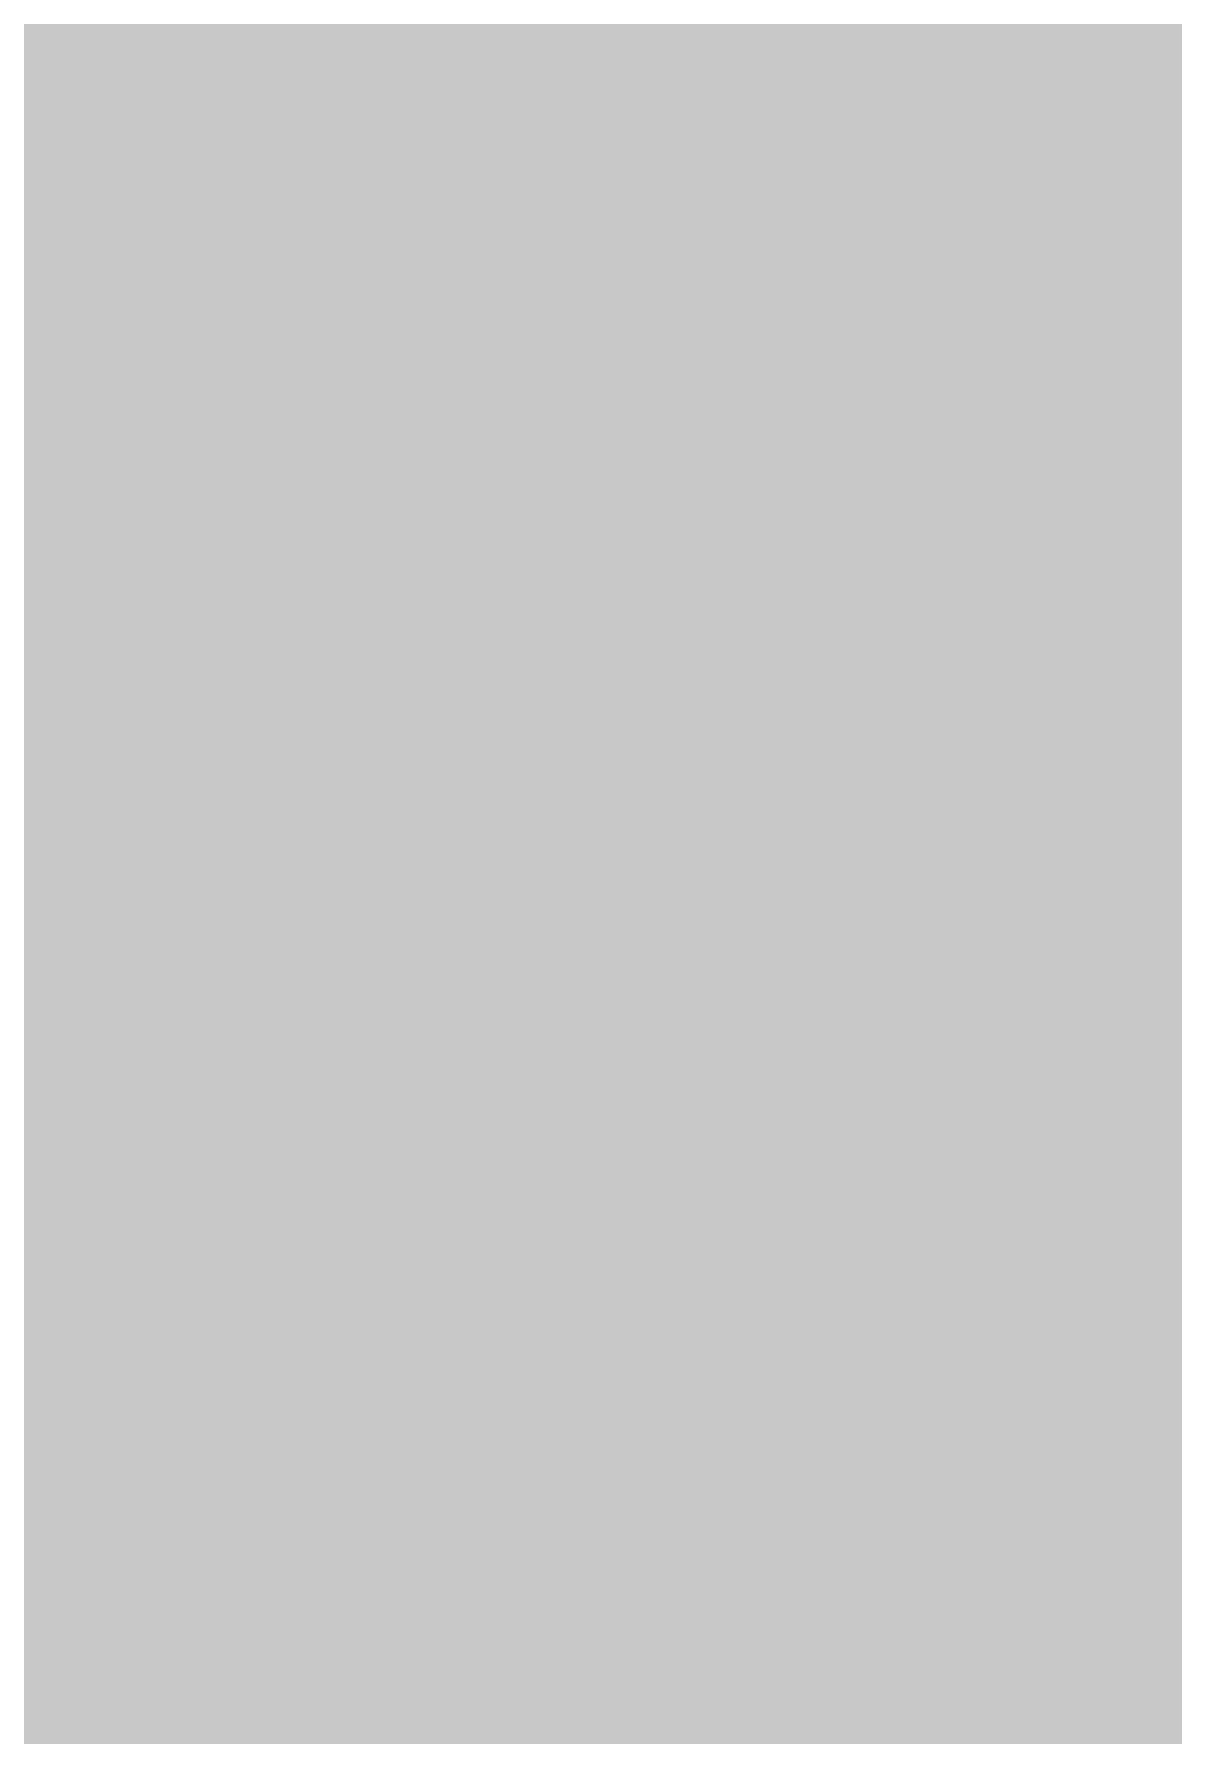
# Model space of a CAD drawing. Header units: inches. Extents: x -21 to 344, y -3 to 240.
# Drawn here: x 81.96 to 85.61, y 25.6 to 31.05 of the extents above; entities that cross this region are included whole.
import ezdxf

# ---------------------------------------------------------------- set-up
doc = ezdxf.new("R2010")
doc.units = ezdxf.units.IN
for name, color, linetype in [('Bottom Component Center', 56, 'Continuous'), ('Bottom Designator', 56, 'Continuous'), ('Bottom Layer', 5, 'Continuous'), ('Bottom Overlay', 54, 'Continuous'), ('Bottom Paste', 16, 'Continuous'), ('Bottom Solder', 6, 'Continuous'), ('Top Component Center', 76, 'Continuous'), ('Top Designator', 56, 'Continuous'), ('Top Layer', 1, 'Continuous'), ('Top Overlay', 2, 'Continuous')]:
    doc.layers.add(name, color=color, linetype=linetype)
doc.styles.add('Arial', font='', dxfattribs={"height": 0.2})
doc.styles.get('Arial').set_extended_font_data('Arial')

# ---------------------------------------------------------------- blocks, each defined once
blk = doc.blocks.new('LHI_878_16')
at = {"layer": 'Top Component Center'}
for points in [[(-4.6, -5.1, 0.1, 0.1, 0), (-4.6, 4.6, 0.1, 0.1, 0)], [(-4.6, -5.1, 0.1, 0.1, 0), (4.6, -5.1, 0.1, 0.1, 0)]]:
    blk.add_lwpolyline(points, format="xyseb", dxfattribs=at)
blk.add_lwpolyline([(-4.625, -5.1, 0.05, 0.05, 1), (-4.575, -5.1, 0.05, 0.05, 1)], format="xyseb", close=True, dxfattribs=at)
blk.add_lwpolyline([(-4.625, -5.1, 0.05, 0.05, 1), (-4.575, -5.1, 0.05, 0.05, 1)], format="xyseb", close=True, dxfattribs=at)
at = {"layer": 'Top Designator'}
for points in [[(-4.6, -5.1, 0.1, 0.1, 0), (-4.6, 4.6, 0.1, 0.1, 0)], [(-4.6, -5.1, 0.1, 0.1, 0), (4.6, -5.1, 0.1, 0.1, 0)]]:
    blk.add_lwpolyline(points, format="xyseb", dxfattribs=at)
blk.add_lwpolyline([(-4.625, -5.1, 0.05, 0.05, 1), (-4.575, -5.1, 0.05, 0.05, 1)], format="xyseb", close=True, dxfattribs=at)
blk.add_lwpolyline([(-4.625, -5.1, 0.05, 0.05, 1), (-4.575, -5.1, 0.05, 0.05, 1)], format="xyseb", close=True, dxfattribs=at)
at = {"layer": 'Top Overlay'}
for points in [[(4.6, 0, 0.2, 0.2, 1), (-4.6, 0, 0.2, 0.2, 1)], [(-4.65, 0, 0.1, 0.1, 1), (-4.55, 0, 0.1, 0.1, 1)]]:
    blk.add_lwpolyline(points, format="xyseb", close=True, dxfattribs=at)
blk = doc.blocks.new('CAP_0805_B_92')
at = {"layer": 'Bottom Layer'}
for points in [[(-1.3, 0.65), (-0.6, 0.65), (-0.6, -0.65), (-1.3, -0.65)], [(0.6, 0.65), (1.3, 0.65), (1.3, -0.65), (0.6, -0.65)]]:
    blk.add_hatch(color=5, dxfattribs=at).paths.add_polyline_path(points)
at = {"layer": 'Bottom Paste'}
for points in [[(-1.427, 0.777), (-0.473, 0.777), (-0.473, -0.777), (-1.427, -0.777)], [(0.473, 0.777), (1.427, 0.777), (1.427, -0.777), (0.473, -0.777)]]:
    blk.add_hatch(color=16, dxfattribs=at).paths.add_polyline_path(points)
at = {"layer": 'Bottom Solder'}
for points in [[(-1.35, 0.7), (-0.55, 0.7), (-0.55, -0.7), (-1.35, -0.7)], [(0.55, 0.7), (1.35, 0.7), (1.35, -0.7), (0.55, -0.7)]]:
    blk.add_hatch(color=6, dxfattribs=at).paths.add_polyline_path(points)
at = {"layer": 'Bottom Component Center'}
for points in [[(-1.4, 0.9, 0.1, 0.1, 0), (1.4, 0.9, 0.1, 0.1, 0)], [(-1.4, -0.8, 0.1, 0.1, 0), (-1.4, 0.9, 0.1, 0.1, 0)], [(1.4, -0.8, 0.1, 0.1, 0), (1.4, 0.9, 0.1, 0.1, 0)], [(0, -0.25, 0.1, 0.1, 0), (0, 0.25, 0.1, 0.1, 0)], [(-0.25, 0, 0.1, 0.1, 0), (0.25, 0, 0.1, 0.1, 0)], [(-1.4, -0.8, 0.1, 0.1, 0), (1.4, -0.8, 0.1, 0.1, 0)]]:
    blk.add_lwpolyline(points, format="xyseb", dxfattribs=at)
for points in [[(-1.425, 0.9, 0.05, 0.05, 1), (-1.375, 0.9, 0.05, 0.05, 1)], [(-1.425, 0.9, 0.05, 0.05, 1), (-1.375, 0.9, 0.05, 0.05, 1)], [(1.375, 0.9, 0.05, 0.05, 1), (1.425, 0.9, 0.05, 0.05, 1)], [(1.375, 0.9, 0.05, 0.05, 1), (1.425, 0.9, 0.05, 0.05, 1)], [(-0.025, 0.25, 0.05, 0.05, 1), (0.025, 0.25, 0.05, 0.05, 1)], [(-0.275, 0, 0.05, 0.05, 1), (-0.225, 0, 0.05, 0.05, 1)], [(0.225, 0, 0.05, 0.05, 1), (0.275, 0, 0.05, 0.05, 1)], [(-0.025, -0.25, 0.05, 0.05, 1), (0.025, -0.25, 0.05, 0.05, 1)], [(-1.425, -0.8, 0.05, 0.05, 1), (-1.375, -0.8, 0.05, 0.05, 1)], [(-1.425, -0.8, 0.05, 0.05, 1), (-1.375, -0.8, 0.05, 0.05, 1)], [(1.375, -0.8, 0.05, 0.05, 1), (1.425, -0.8, 0.05, 0.05, 1)], [(1.375, -0.8, 0.05, 0.05, 1), (1.425, -0.8, 0.05, 0.05, 1)]]:
    blk.add_lwpolyline(points, format="xyseb", close=True, dxfattribs=at)
at = {"layer": 'Bottom Designator'}
for points in [[(-1.4, -0.8, 0.1, 0.1, 0), (-1.4, 0.8, 0.1, 0.1, 0)], [(-1.4, 0.8, 0.1, 0.1, 0), (1.4, 0.8, 0.1, 0.1, 0)], [(1.4, -0.8, 0.1, 0.1, 0), (1.4, 0.8, 0.1, 0.1, 0)], [(-1.4, -0.8, 0.1, 0.1, 0), (1.4, -0.8, 0.1, 0.1, 0)]]:
    blk.add_lwpolyline(points, format="xyseb", dxfattribs=at)
for points in [[(-1.425, 0.8, 0.05, 0.05, 1), (-1.375, 0.8, 0.05, 0.05, 1)], [(-1.425, 0.8, 0.05, 0.05, 1), (-1.375, 0.8, 0.05, 0.05, 1)], [(1.375, 0.8, 0.05, 0.05, 1), (1.425, 0.8, 0.05, 0.05, 1)], [(1.375, 0.8, 0.05, 0.05, 1), (1.425, 0.8, 0.05, 0.05, 1)], [(-1.425, -0.8, 0.05, 0.05, 1), (-1.375, -0.8, 0.05, 0.05, 1)], [(-1.425, -0.8, 0.05, 0.05, 1), (-1.375, -0.8, 0.05, 0.05, 1)], [(1.375, -0.8, 0.05, 0.05, 1), (1.425, -0.8, 0.05, 0.05, 1)], [(1.375, -0.8, 0.05, 0.05, 1), (1.425, -0.8, 0.05, 0.05, 1)]]:
    blk.add_lwpolyline(points, format="xyseb", close=True, dxfattribs=at)
at = {"layer": 'Bottom Overlay'}
for points in [[(-0.4, -0.6, 0.1, 0.1, 0), (-0.4, 0.6, 0.1, 0.1, 0)], [(0.4, -0.6, 0.1, 0.1, 0), (0.4, 0.6, 0.1, 0.1, 0)]]:
    blk.add_lwpolyline(points, format="xyseb", dxfattribs=at)
for points in [[(-0.425, 0.6, 0.05, 0.05, 1), (-0.375, 0.6, 0.05, 0.05, 1)], [(0.375, 0.6, 0.05, 0.05, 1), (0.425, 0.6, 0.05, 0.05, 1)], [(-0.425, -0.6, 0.05, 0.05, 1), (-0.375, -0.6, 0.05, 0.05, 1)], [(0.375, -0.6, 0.05, 0.05, 1), (0.425, -0.6, 0.05, 0.05, 1)]]:
    blk.add_lwpolyline(points, format="xyseb", close=True, dxfattribs=at)
at = {"layer": 'Bottom Designator', "style": 'Arial', "text_generation_flag": 2}
blk.add_text('C34', height=0.7, rotation=180, dxfattribs=at).set_placement((-0.85, 0.6))
blk = doc.blocks.new('CAP_0805_B_93')
at = {"layer": 'Bottom Layer'}
for points in [[(-1.3, 0.65), (-0.6, 0.65), (-0.6, -0.65), (-1.3, -0.65)], [(0.6, 0.65), (1.3, 0.65), (1.3, -0.65), (0.6, -0.65)]]:
    blk.add_hatch(color=5, dxfattribs=at).paths.add_polyline_path(points)
at = {"layer": 'Bottom Paste'}
for points in [[(-1.427, 0.777), (-0.473, 0.777), (-0.473, -0.777), (-1.427, -0.777)], [(0.473, 0.777), (1.427, 0.777), (1.427, -0.777), (0.473, -0.777)]]:
    blk.add_hatch(color=16, dxfattribs=at).paths.add_polyline_path(points)
at = {"layer": 'Bottom Solder'}
for points in [[(-1.35, 0.7), (-0.55, 0.7), (-0.55, -0.7), (-1.35, -0.7)], [(0.55, 0.7), (1.35, 0.7), (1.35, -0.7), (0.55, -0.7)]]:
    blk.add_hatch(color=6, dxfattribs=at).paths.add_polyline_path(points)
at = {"layer": 'Bottom Component Center'}
for points in [[(1.4, 0.9, 0.1, 0.1, 0), (-1.4, 0.9, 0.1, 0.1, 0)], [(-1.4, 0.9, 0.1, 0.1, 0), (-1.4, -0.8, 0.1, 0.1, 0)], [(1.4, 0.9, 0.1, 0.1, 0), (1.4, -0.8, 0.1, 0.1, 0)], [(0, 0.25, 0.1, 0.1, 0), (0, -0.25, 0.1, 0.1, 0)], [(0.25, 0, 0.1, 0.1, 0), (-0.25, 0, 0.1, 0.1, 0)], [(1.4, -0.8, 0.1, 0.1, 0), (-1.4, -0.8, 0.1, 0.1, 0)]]:
    blk.add_lwpolyline(points, format="xyseb", dxfattribs=at)
for points in [[(-1.425, 0.9, 0.05, 0.05, 1), (-1.375, 0.9, 0.05, 0.05, 1)], [(-1.425, 0.9, 0.05, 0.05, 1), (-1.375, 0.9, 0.05, 0.05, 1)], [(1.375, 0.9, 0.05, 0.05, 1), (1.425, 0.9, 0.05, 0.05, 1)], [(1.375, 0.9, 0.05, 0.05, 1), (1.425, 0.9, 0.05, 0.05, 1)], [(-0.025, 0.25, 0.05, 0.05, 1), (0.025, 0.25, 0.05, 0.05, 1)], [(-0.275, 0, 0.05, 0.05, 1), (-0.225, 0, 0.05, 0.05, 1)], [(0.225, 0, 0.05, 0.05, 1), (0.275, 0, 0.05, 0.05, 1)], [(-0.025, -0.25, 0.05, 0.05, 1), (0.025, -0.25, 0.05, 0.05, 1)], [(-1.425, -0.8, 0.05, 0.05, 1), (-1.375, -0.8, 0.05, 0.05, 1)], [(-1.425, -0.8, 0.05, 0.05, 1), (-1.375, -0.8, 0.05, 0.05, 1)], [(1.375, -0.8, 0.05, 0.05, 1), (1.425, -0.8, 0.05, 0.05, 1)], [(1.375, -0.8, 0.05, 0.05, 1), (1.425, -0.8, 0.05, 0.05, 1)]]:
    blk.add_lwpolyline(points, format="xyseb", close=True, dxfattribs=at)
at = {"layer": 'Bottom Designator'}
for points in [[(-1.4, 0.8, 0.1, 0.1, 0), (-1.4, -0.8, 0.1, 0.1, 0)], [(1.4, 0.8, 0.1, 0.1, 0), (-1.4, 0.8, 0.1, 0.1, 0)], [(1.4, 0.8, 0.1, 0.1, 0), (1.4, -0.8, 0.1, 0.1, 0)], [(1.4, -0.8, 0.1, 0.1, 0), (-1.4, -0.8, 0.1, 0.1, 0)]]:
    blk.add_lwpolyline(points, format="xyseb", dxfattribs=at)
for points in [[(-1.425, 0.8, 0.05, 0.05, 1), (-1.375, 0.8, 0.05, 0.05, 1)], [(-1.425, 0.8, 0.05, 0.05, 1), (-1.375, 0.8, 0.05, 0.05, 1)], [(1.375, 0.8, 0.05, 0.05, 1), (1.425, 0.8, 0.05, 0.05, 1)], [(1.375, 0.8, 0.05, 0.05, 1), (1.425, 0.8, 0.05, 0.05, 1)], [(-1.425, -0.8, 0.05, 0.05, 1), (-1.375, -0.8, 0.05, 0.05, 1)], [(-1.425, -0.8, 0.05, 0.05, 1), (-1.375, -0.8, 0.05, 0.05, 1)], [(1.375, -0.8, 0.05, 0.05, 1), (1.425, -0.8, 0.05, 0.05, 1)], [(1.375, -0.8, 0.05, 0.05, 1), (1.425, -0.8, 0.05, 0.05, 1)]]:
    blk.add_lwpolyline(points, format="xyseb", close=True, dxfattribs=at)
at = {"layer": 'Bottom Overlay'}
for points in [[(-0.4, 0.6, 0.1, 0.1, 0), (-0.4, -0.6, 0.1, 0.1, 0)], [(0.4, 0.6, 0.1, 0.1, 0), (0.4, -0.6, 0.1, 0.1, 0)]]:
    blk.add_lwpolyline(points, format="xyseb", dxfattribs=at)
for points in [[(-0.425, 0.6, 0.05, 0.05, 1), (-0.375, 0.6, 0.05, 0.05, 1)], [(0.375, 0.6, 0.05, 0.05, 1), (0.425, 0.6, 0.05, 0.05, 1)], [(-0.425, -0.6, 0.05, 0.05, 1), (-0.375, -0.6, 0.05, 0.05, 1)], [(0.375, -0.6, 0.05, 0.05, 1), (0.425, -0.6, 0.05, 0.05, 1)]]:
    blk.add_lwpolyline(points, format="xyseb", close=True, dxfattribs=at)
at = {"layer": 'Bottom Designator', "style": 'Arial', "text_generation_flag": 2}
blk.add_text('C33', height=0.7, rotation=180, dxfattribs=at).set_placement((-0.85, 0.6))

msp = doc.modelspace()

# ---------------------------------------------------------------- hatches: boundary and pattern name
at = {"layer": 'Bottom Layer'}
for points in [[(80.7, 24.2), (83.2, 24.2), (83.6, 24.6), (83.6, 29.2), (83.3, 29.5), (82.4, 29.5), (82.1, 29.2), (82.1, 26), (81.7, 25.6), (80.7, 25.6), (80.5, 25.4), (80.5, 24.4)], [(84.5, 29.5), (84.2, 29.2), (84.2, 25.8), (84.3, 25.7), (85.1, 25.7), (85.2, 25.8), (85.2, 29.2), (84.9, 29.5)]]:
    msp.add_hatch(color=5, dxfattribs=at).paths.add_polyline_path(points)
at = {"layer": 'Top Layer'}
h = msp.add_hatch(color=1, dxfattribs=at)
h.paths.add_polyline_path([(100, 36.4), (100, 9.3), (100, 2.4), (98.4, 0.8), (77.5, 0.8), (76.2, 2.1), (76.2, 36.9), (77.8, 38.5), (97.9, 38.5)])
h.paths.add_polyline_path([(86.3309, 33.6887), (86.3309, 33.0691), (86.9505, 33.0691), (86.9066, 33.2331), (86.8073, 33.4051), (86.6669, 33.5455), (86.495, 33.6447)], flags=0)
h.paths.add_polyline_path([(86.0769, 33.6887), (85.9129, 33.6447), (85.741, 33.5455), (85.6006, 33.4051), (85.5013, 33.2331), (85.4574, 33.0691), (86.0769, 33.0691)], flags=0)
h.paths.add_polyline_path([(89.8853, 33.6199), (89.7068, 33.6199), (89.5344, 33.5737), (89.3799, 33.4845), (89.2537, 33.3583), (89.1644, 33.2037), (89.1183, 33.0313), (89.1183, 32.8529), (89.1644, 32.6805), (89.2537, 32.5259), (89.3799, 32.3997), (89.5344, 32.3105), (89.7068, 32.2643), (89.8853, 32.2643), (90.0577, 32.3105), (90.2122, 32.3997), (90.3384, 32.5259), (90.4277, 32.6805), (90.4739, 32.8529), (90.4739, 33.0313), (90.4277, 33.2037), (90.3384, 33.3583), (90.2122, 33.4845), (90.0577, 33.5737)], flags=0)
h.paths.add_polyline_path([(86.0769, 32.8151), (85.4574, 32.8151), (85.5013, 32.6511), (85.6006, 32.4791), (85.741, 32.3388), (85.9129, 32.2395), (86.0769, 32.1955)], flags=0)
h.paths.add_polyline_path([(86.9505, 32.8151), (86.3309, 32.8151), (86.3309, 32.1955), (86.495, 32.2395), (86.6669, 32.3388), (86.8073, 32.4791), (86.9066, 32.6511)], flags=0)
h.paths.add_polyline_path([(89.8853, 30.0278), (89.7068, 30.0278), (89.5344, 29.9816), (89.3799, 29.8924), (89.2537, 29.7662), (89.1644, 29.6116), (89.1183, 29.4392), (89.1183, 29.2608), (89.1644, 29.0884), (89.2537, 28.9338), (89.3799, 28.8076), (89.5344, 28.7184), (89.7068, 28.6722), (89.8853, 28.6722), (90.0577, 28.7184), (90.2122, 28.8076), (90.3384, 28.9338), (90.4277, 29.0884), (90.4739, 29.2608), (90.4739, 29.4392), (90.4277, 29.6116), (90.3384, 29.7662), (90.2122, 29.8924), (90.0577, 29.9816)], flags=0)
h.paths.add_polyline_path([(87.8278, 25.0028), (86.3722, 25.0028), (86.3722, 23.3972), (86.7245, 23.3972), (86.7245, 23.1944), (86.7244, 23.1939), (86.7244, 22.8715), (86.4395, 22.8715), (86.4395, 21.7285), (87.7603, 21.7285), (87.7603, 22.8715), (87.4754, 22.8715), (87.4754, 23.1935), (87.4755, 23.194), (87.4755, 23.3972), (87.8278, 23.3972)], flags=0)
h.paths.add_polyline_path([(90.3278, 25.0028), (88.8722, 25.0028), (88.8722, 23.3972), (90.3278, 23.3972), (90.3278, 23.8245), (90.7445, 23.8245), (91.0245, 23.5445), (91.0245, 20.0555), (90.6945, 19.7255), (89.754, 19.7255), (89.754, 20.173), (88.945, 20.173), (88.945, 20.427), (89.754, 20.427), (89.754, 20.954), (88.8827, 20.954), (88.8341, 21.0713), (88.9656, 21.2029), (89.047, 21.3247), (89.0756, 21.4684), (89.0756, 21.7285), (89.3605, 21.7285), (89.3605, 22.8715), (88.0397, 22.8715), (88.0397, 21.7285), (88.2704, 21.7285), (88.3021, 21.6015), (88.1445, 21.4438), (79.0683, 21.4438), (78.9246, 21.4152), (78.8028, 21.3338), (77.7345, 20.2655), (77.6531, 20.1437), (77.6245, 20), (77.6245, 13.5809), (77.4249, 13.3813), (77.3, 13.3813), (77.2306, 13.3675), (77.1718, 13.3282), (76.9718, 13.1282), (76.9325, 13.0694), (76.9187, 13), (76.9187, 12.1), (76.9325, 12.0306), (76.9718, 11.9718), (77.0718, 11.8718), (77.0688, 11.7252), (76.9718, 11.6282), (76.9325, 11.5694), (76.9187, 11.5), (76.9187, 11.3247), (76.918, 11.3229), (76.9054, 11.227), (78, 11.227), (78, 10.973), (76.9054, 10.973), (76.918, 10.8771), (76.9187, 10.8753), (76.9187, 10.7), (76.9325, 10.6306), (76.9718, 10.5718), (77.1064, 10.4372), (77.1587, 10.35), (77.1064, 10.2628), (76.9718, 10.1282), (76.9325, 10.0694), (76.9187, 10), (76.9187, 9.2), (76.9325, 9.1306), (76.9718, 9.0718), (77.1718, 8.8718), (77.2241, 8.8369), (77.2308, 8.8316), (77.2525, 8.6987), (77.1953, 8.6547), (77.0706, 8.4923), (76.9922, 8.303), (76.9655, 8.1), (76.9922, 7.897), (77.0706, 7.7077), (77.1953, 7.5453), (77.3577, 7.4206), (77.3749, 7.4135), (77.3749, 7.2865), (77.3577, 7.2794), (77.1953, 7.1547), (77.0706, 6.9923), (76.9922, 6.803), (76.9655, 6.6), (76.9922, 6.397), (77.0706, 6.2077), (77.1953, 6.0453), (77.3577, 5.9206), (77.3749, 5.9135), (77.3749, 5.7865), (77.3577, 5.7794), (77.1953, 5.6547), (77.0706, 5.4923), (76.9922, 5.303), (76.9655, 5.1), (76.9922, 4.897), (77.0706, 4.7077), (77.1953, 4.5453), (77.3577, 4.4206), (77.547, 4.3422), (77.75, 4.3155), (78.25, 4.3155), (78.453, 4.3422), (78.6423, 4.4206), (78.8047, 4.5453), (78.9294, 4.7077), (79.0078, 4.897), (79.0345, 5.1), (79.0078, 5.303), (78.9294, 5.4923), (78.8047, 5.6547), (78.6423, 5.7794), (78.6251, 5.7865), (78.6251, 5.9135), (78.6423, 5.9206), (78.8047, 6.0453), (78.9294, 6.2077), (78.9363, 6.2245), (81.1, 6.2245), (81.2437, 6.2531), (81.3655, 6.3345), (82.0655, 7.0345), (82.1469, 7.1563), (82.1755, 7.3), (82.1755, 13.3645), (82.8933, 14.0822), (82.935, 14.0822), (83.1107, 14.1549), (83.2451, 14.2893), (83.3178, 14.465), (83.3178, 14.655), (83.2451, 14.8306), (83.1107, 14.9651), (82.935, 15.0378), (82.745, 15.0378), (82.5693, 14.9651), (82.4349, 14.8306), (82.3622, 14.655), (82.3622, 14.6133), (81.6928, 13.9439), (81.5755, 13.9925), (81.5755, 15.1445), (82.4555, 16.0245), (86.6844, 16.0245), (86.6844, 15.8285), (88.0052, 15.8285), (88.0052, 16.9715), (86.6844, 16.9715), (86.6844, 16.7755), (82.3, 16.7755), (82.1563, 16.7469), (82.0345, 16.6655), (80.9345, 15.5655), (80.8531, 15.4437), (80.8245, 15.3), (80.8245, 11.4555), (79.3445, 9.9755), (79.1809, 9.9755), (78.9328, 10.2236), (78.9222, 10.255), (78.9192, 10.279), (78.9274, 10.3637), (78.9449, 10.3911), (78.945, 10.3912), (79.195, 10.7245), (79.6, 10.7245), (79.7437, 10.7531), (79.8655, 10.8345), (80.4655, 11.4345), (80.5469, 11.5563), (80.5755, 11.7), (80.5755, 19.5445), (80.9555, 19.9245), (86.3222, 19.9245), (86.3222, 18.7722), (87.7878, 18.7722), (87.7878, 18.9745), (88.2122, 18.9745), (88.2122, 17.8222), (88.5695, 17.8222), (88.5695, 16.9715), (88.2846, 16.9715), (88.2846, 15.8285), (89.6054, 15.8285), (89.6054, 16.9715), (89.3205, 16.9715), (89.3205, 17.8222), (89.6778, 17.8222), (89.6778, 18.9745), (90.85, 18.9745), (90.9937, 19.0031), (91.1155, 19.0845), (91.6655, 19.6345), (91.7469, 19.7563), (91.7755, 19.9), (91.7755, 23.7), (91.7469, 23.8437), (91.6655, 23.9655), (91.1655, 24.4655), (91.0437, 24.5469), (90.9, 24.5755), (90.3278, 24.5755)], flags=0)
h.paths.add_polyline_path([(90.606, 17.7607), (90.606, 17.4305), (90.9362, 17.4305), (90.8852, 17.5538), (90.7293, 17.7097)], flags=0)
h.paths.add_polyline_path([(90.225, 17.7607), (90.1017, 17.7097), (89.9458, 17.5538), (89.8948, 17.4305), (90.225, 17.4305)], flags=0)
h.paths.add_polyline_path([(90.9362, 17.0495), (90.606, 17.0495), (90.606, 16.7193), (90.7293, 16.7703), (90.8852, 16.9262)], flags=0)
h.paths.add_polyline_path([(90.225, 17.0495), (89.8948, 17.0495), (89.9458, 16.9262), (90.1017, 16.7703), (90.225, 16.7193)], flags=0)
h.paths.add_polyline_path([(85.3905, 10.2207), (85.3905, 9.8905), (85.7207, 9.8905), (85.6697, 10.0138), (85.5138, 10.1697)], flags=0)
h.paths.add_polyline_path([(85.0095, 10.2207), (84.8862, 10.1697), (84.7303, 10.0138), (84.6793, 9.8905), (85.0095, 9.8905)], flags=0)
h.paths.add_polyline_path([(83.2905, 10.2207), (83.2905, 9.8905), (83.6207, 9.8905), (83.5697, 10.0138), (83.4138, 10.1697)], flags=0)
h.paths.add_polyline_path([(82.9095, 10.2207), (82.7862, 10.1697), (82.6303, 10.0138), (82.5793, 9.8905), (82.9095, 9.8905)], flags=0)
h.paths.add_polyline_path([(83.6207, 9.5095), (83.2905, 9.5095), (83.2905, 9.1793), (83.4138, 9.2303), (83.5697, 9.3862)], flags=0)
h.paths.add_polyline_path([(82.9095, 9.5095), (82.5793, 9.5095), (82.6303, 9.3862), (82.7862, 9.2303), (82.9095, 9.1793)], flags=0)
h.paths.add_polyline_path([(85.7207, 9.5095), (84.6793, 9.5095), (84.695, 9.4715), (84.695, 3.0092), (84.2908, 2.605), (81.1285, 2.605), (81.0905, 2.6207), (81.0905, 2.1), (81.0905, 1.5793), (81.1285, 1.595), (84.5, 1.595), (84.6933, 1.6334), (84.8571, 1.7429), (85.5571, 2.4429), (85.6666, 2.6067), (85.705, 2.8), (85.705, 9.4715)], flags=0)
h.paths.add_polyline_path([(80.7095, 2.6207), (80.5862, 2.5697), (80.4303, 2.4138), (80.3793, 2.2905), (80.7095, 2.2905)], flags=0)
h.paths.add_polyline_path([(80.7095, 1.9095), (80.3793, 1.9095), (80.4303, 1.7862), (80.5862, 1.6303), (80.7095, 1.5793)], flags=0)

# ---------------------------------------------------------------- linework, layer by layer
at = {"layer": 'Bottom Layer'}
for points in [[(84.7, 30.6, 0.508, 0.508, 0), (86.2039, 32.1039, 0.508, 0.508, 0)], [(84.7, 28.55, 0.508, 0.508, 0), (84.7, 30.6, 0.508, 0.508, 0)]]:
    msp.add_lwpolyline(points, format="xyseb", dxfattribs=at)
for points in [[(84.573, 30.6, 0.254, 0.254, 1), (84.827, 30.6, 0.254, 0.254, 1)], [(84.573, 30.6, 0.254, 0.254, 1), (84.827, 30.6, 0.254, 0.254, 1)], [(84.573, 28.55, 0.254, 0.254, 1), (84.827, 28.55, 0.254, 0.254, 1)]]:
    msp.add_lwpolyline(points, format="xyseb", close=True, dxfattribs=at)

# ---------------------------------------------------------------- block references
for name, p in [('LHI_878_16', (88, 31.1461)), ('CAP_0805_B_92', (83.8, 26.55))]:
    msp.add_blockref(name, p)
at = {"rotation": 180}
msp.add_blockref('CAP_0805_B_93', (83.75, 28.55), dxfattribs=at)

# ---------------------------------------------------------------- texts
at = {"layer": 'Bottom Overlay', "style": 'Arial', "text_generation_flag": 2}
for s, p in [('C33', (87.3663, 28.1001)), ('C34', (87.3663, 26.2001))]:
    msp.add_text(s, height=0.8, dxfattribs=at).set_placement(p)

doc.saveas('drawing.dxf')
